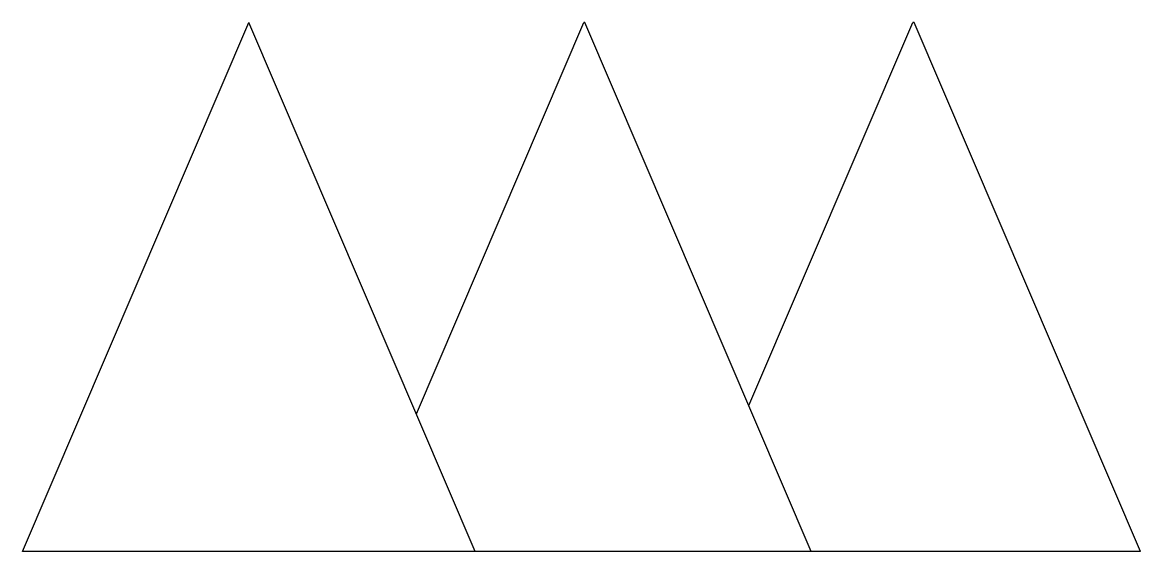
# Model space of a CAD drawing. Extents: x -17.5 to 17.5, y -6.7 to 9.8.
import ezdxf

# ---------------------------------------------------------------- set-up
doc = ezdxf.new("R2010")
doc.units = 0
doc.header["$MEASUREMENT"] = 0
doc.layers.add('OBJ', color=1, linetype='CONTINUOUS')

msp = doc.modelspace()

# ---------------------------------------------------------------- linework, layer by layer
at = {"layer": 'OBJ', "color": 1}
for p, q in [((-17.469024, -6.70837), (-10.393538, 9.830618)), ((-3.318052, -6.70837), (-10.393538, 9.830618)), ((-5.159494, -2.403988), (0.074549, 9.830618)), ((0.102303, 9.830618), (0.074549, 9.830618)), ((7.177031, -6.706598), (0.101545, 9.83239)), ((5.224519, -2.142589), (10.346734, 9.830618)), ((10.393539, 9.830618), (10.346734, 9.830618)), ((17.469025, -6.70837), (10.393539, 9.830618)), ((17.469025, -6.70837), (-17.469024, -6.70837))]:
    msp.add_line(p, q, dxfattribs=at)

doc.saveas('drawing.dxf')
